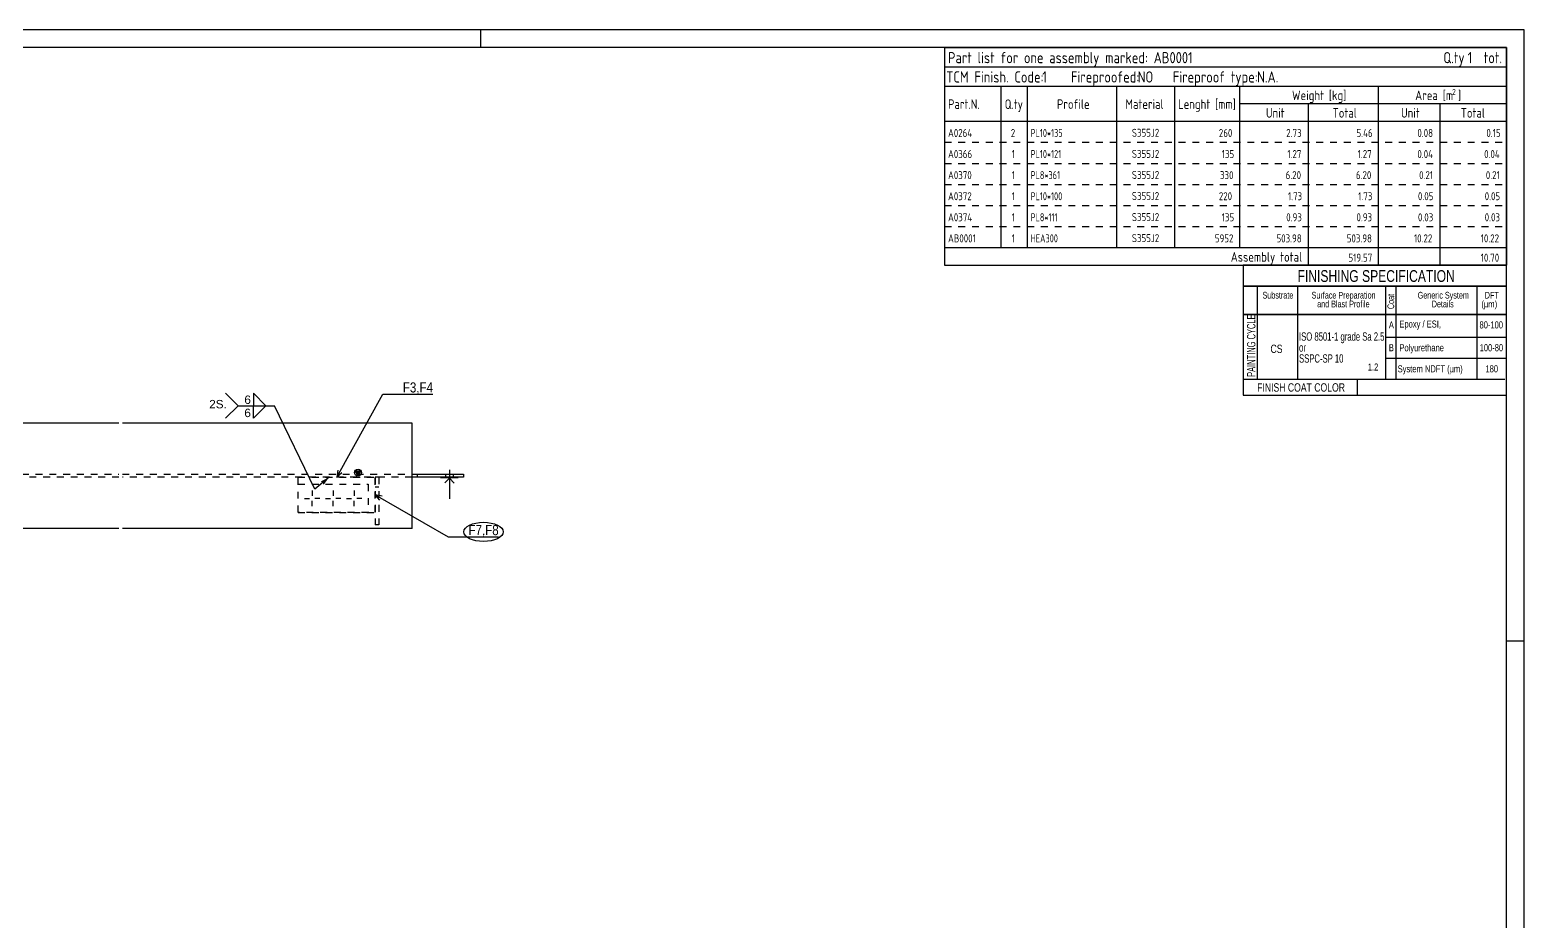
# Model space of a CAD drawing. Header units: millimetres. Extents: x -229 to 612, y -264 to 330.
# Drawn here: x 186.1 to 611.5, y 76.6 to 330.3 of the extents above; entities that cross this region are included whole.
import ezdxf

# ---------------------------------------------------------------- set-up
doc = ezdxf.new("R2010")
doc.units = ezdxf.units.MM
doc.linetypes.add('DXK_LINE_DOT2', pattern=[3.9198, 1.9599, -1.9599])
doc.layers.add('WELD_LABELS', color=5, linetype='Continuous')
doc.styles.add('Arial', font='arial.ttf', dxfattribs={"height": 0.2})
doc.styles.add('Arial Narrow', font='ARIALN.TTF', dxfattribs={"height": 0.2})
doc.styles.add('GOST type A', font='', dxfattribs={"height": 0.2})
doc.styles.add('GOST type A Bold', font='', dxfattribs={"height": 0.2})
doc.styles.get('GOST type A').set_extended_font_data('GOST type A')
doc.styles.get('GOST type A Bold').set_extended_font_data('GOST type A', bold=True)

# ---------------------------------------------------------------- blocks, each defined once
blk = doc.blocks.new('Unknown-43779754-1177')
at = {"color": 5, "linetype": 'Continuous'}
for p, q in [((611.5, 330.35), (-229.5, 330.35)), ((611.5, -263.65), (611.5, 330.35)), ((606.5, 325.35), (-224.5, 325.35)), ((606.5, -258.65), (606.5, 325.35))]:
    blk.add_line(p, q, dxfattribs=at)
at = {"color": 7, "linetype": 'Continuous'}
for p, q in [((314.5, 325.35), (314.5, 330.35)), ((611.5, 156.35), (606.5, 156.35))]:
    blk.add_line(p, q, dxfattribs=at)
blk = doc.blocks.new('Surfacing-43779754-1280 - 1225')
at = {"color": 246, "linetype": 'DXK_LINE_DOT2'}
for p, q in [((262.46, 192.97), (262.46, 200.97)), ((262.46, 200.97), (282.46, 200.97)), ((282.46, 200.97), (282.46, 192.97)), ((282.46, 192.97), (262.46, 192.97))]:
    blk.add_line(p, q, dxfattribs=at)
blk = doc.blocks.new('Surfacing-43779754-1231 - 1225')
at = {"color": 7, "linetype": 'Continuous'}
for p, q in [((303.03, 202.97), (303.03, 202.92)), ((303.03, 202.92), (308.03, 202.92)), ((308.03, 202.97), (308.03, 202.92))]:
    blk.add_line(p, q, dxfattribs=at)
at = {"color": 246, "linetype": 'DXK_LINE_DOT2'}
blk.add_line((303.03, 202.97), (308.03, 202.97), dxfattribs=at)
blk = doc.blocks.new('Part-43779754-1616 - 1225')
at = {"color": 7, "linetype": 'DXK_LINE_DOT2'}
for p, q in [((262.46, 192.97), (262.46, 202.97)), ((262.46, 202.97), (284.46, 202.97)), ((284.46, 192.97), (284.46, 202.97)), ((262.46, 192.97), (284.46, 192.97))]:
    blk.add_line(p, q, dxfattribs=at)
blk = doc.blocks.new('Bolt-43779754-1242 - 1225')
at = {"color": 3, "linetype": 'Continuous'}
for p, q in [((305.53, 205.07), (305.53, 196.82)), ((305.53, 205.07), (305.53, 196.82)), ((304.43, 203.82), (304.43, 202.97)), ((304.43, 203.82), (304.43, 202.97)), ((306.63, 203.82), (306.63, 202.97)), ((306.63, 203.82), (306.63, 202.97))]:
    blk.add_line(p, q, dxfattribs=at)
blk = doc.blocks.new('Surfacing-43779754-1236 - 1225')
at = {"color": 7, "linetype": 'Continuous'}
for p, q in [((303.03, 202.97), (303.03, 202.92)), ((303.03, 202.92), (308.03, 202.92)), ((308.03, 202.97), (308.03, 202.92))]:
    blk.add_line(p, q, dxfattribs=at)
at = {"color": 246, "linetype": 'DXK_LINE_DOT2'}
blk.add_line((303.03, 202.97), (308.03, 202.97), dxfattribs=at)
blk = doc.blocks.new('Part-43779754-1623 - 1225')
at = {"color": 7, "linetype": 'DXK_LINE_DOT2'}
for p, q in [((285.46, 202.97), (284.46, 202.97)), ((284.46, 202.97), (284.46, 189.47)), ((285.46, 200.17), (284.46, 200.17)), ((285.46, 202.97), (285.46, 189.47)), ((285.46, 189.47), (284.46, 189.47))]:
    blk.add_line(p, q, dxfattribs=at)
blk = doc.blocks.new('Part-43779754-1258 - 1225')
at = {"linetype": 'Continuous'}
blk.add_hatch(color=2, dxfattribs=at).paths.add_polyline_path([(279.53, 203.4), (278.73, 204.8), (280.33, 204.8)])
at = {"color": 2, "linetype": 'Continuous'}
for p, q in [((19.23, 188.4), (19.23, 218.4)), ((69.16, 218.4), (19.23, 218.4)), ((211.46, 218.4), (70.16, 218.4)), ((294.96, 218.4), (212.46, 218.4)), ((294.96, 188.4), (294.96, 218.4)), ((279.53, 203.4), (278.73, 204.8)), ((278.73, 204.8), (280.33, 204.8)), ((280.33, 204.8), (279.53, 203.4)), ((4.66, 202.97), (4.66, 203.82)), ((17.73, 203.82), (4.66, 203.82)), ((19.16, 202.97), (4.66, 202.97)), ((8.66, 202.67), (7.36, 201.37)), ((8.66, 202.67), (10.06, 201.27)), ((19.16, 203.82), (17.73, 203.82)), ((17.73, 202.97), (17.73, 203.82)), ((19.23, 203.82), (19.16, 203.82)), ((19.23, 202.97), (19.16, 202.97)), ((294.96, 203.82), (309.53, 203.82)), ((309.53, 202.97), (294.96, 202.97)), ((296.46, 202.97), (296.46, 203.82)), ((305.53, 202.67), (304.23, 201.37)), ((305.53, 202.67), (306.93, 201.27)), ((309.53, 203.82), (309.53, 202.97)), ((69.16, 188.4), (19.23, 188.4)), ((211.46, 188.4), (70.16, 188.4)), ((294.96, 188.4), (212.46, 188.4))]:
    blk.add_line(p, q, dxfattribs=at)
at = {"color": 7, "linetype": 'DXK_LINE_DOT2'}
for p, q in [((19.16, 203.82), (18.2, 203.82)), ((19.23, 203.82), (69.16, 203.82)), ((69.16, 202.97), (19.23, 202.97)), ((70.16, 203.82), (211.46, 203.82)), ((211.46, 202.97), (70.16, 202.97)), ((212.46, 203.82), (294.96, 203.82)), ((294.96, 202.97), (212.46, 202.97))]:
    blk.add_line(p, q, dxfattribs=at)
at = {"color": 2, "linetype": 'Continuous'}
blk.add_circle((279.53, 204.3), 1, dxfattribs=at)
blk = doc.blocks.new('Bolt-43779754-1260 - 1225')
at = {"color": 3, "linetype": 'Continuous'}
for p, q in [((264.26, 196.97), (265.72, 196.97)), ((266.46, 199.17), (266.46, 197.71)), ((266.46, 194.77), (266.46, 196.24)), ((268.66, 196.97), (267.19, 196.97)), ((270.26, 196.97), (271.72, 196.97)), ((272.46, 199.17), (272.46, 197.71)), ((272.46, 194.77), (272.46, 196.24)), ((274.66, 196.97), (273.19, 196.97)), ((276.26, 196.97), (277.72, 196.97)), ((278.46, 199.17), (278.46, 197.71)), ((278.46, 194.77), (278.46, 196.24)), ((280.66, 196.97), (279.19, 196.97))]:
    blk.add_line(p, q, dxfattribs=at)
blk = doc.blocks.new('0_TCM_4503_AIVD_AD_PART_LIST-43779754-14250')
at = {"color": 174, "linetype": 'Continuous'}
for p, q in [((446.5, 325.35), (446.5, 304.35)), ((446.5, 304.35), (446.5, 298.35)), ((446.5, 298.35), (446.5, 292.35)), ((446.5, 292.35), (446.5, 286.35)), ((446.5, 286.35), (446.5, 280.35)), ((446.5, 280.35), (446.5, 274.35)), ((446.5, 274.35), (446.5, 268.35)), ((446.5, 268.35), (446.5, 263.35)), ((446.5, 263.35), (606.5, 263.35))]:
    blk.add_line(p, q, dxfattribs=at)
at = {"color": 7, "linetype": 'Continuous'}
for p, q in [((446.5, 325.35), (606.5, 325.35)), ((606.5, 325.35), (606.5, 304.35)), ((446.5, 319.85), (606.5, 319.85)), ((446.5, 314.35), (606.5, 314.35)), ((462.5, 314.35), (462.5, 304.35)), ((470, 314.35), (470, 304.35)), ((495.5, 314.35), (495.5, 304.35)), ((512, 314.35), (512, 304.35)), ((530.5, 314.35), (530.5, 304.35)), ((570, 314.35), (570, 304.35)), ((530.5, 309.35), (606.5, 309.35)), ((550, 309.35), (550, 304.35)), ((587.5, 309.35), (587.5, 304.35)), ((462.5, 304.35), (462.5, 298.35)), ((470, 304.35), (470, 298.35)), ((495.5, 304.35), (495.5, 298.35)), ((512, 304.35), (512, 298.35)), ((530.5, 304.35), (530.5, 298.35)), ((550, 304.35), (550, 298.35)), ((570, 304.35), (570, 298.35)), ((587.5, 304.35), (587.5, 298.35)), ((606.5, 304.35), (606.5, 298.35)), ((462.5, 298.35), (462.5, 292.35)), ((470, 298.35), (470, 292.35)), ((495.5, 298.35), (495.5, 292.35)), ((512, 298.35), (512, 292.35)), ((530.5, 298.35), (530.5, 292.35)), ((550, 298.35), (550, 292.35)), ((570, 298.35), (570, 292.35)), ((587.5, 298.35), (587.5, 292.35)), ((606.5, 298.35), (606.5, 292.35)), ((462.5, 292.35), (462.5, 286.35)), ((470, 292.35), (470, 286.35)), ((495.5, 292.35), (495.5, 286.35)), ((512, 292.35), (512, 286.35)), ((530.5, 292.35), (530.5, 286.35)), ((550, 292.35), (550, 286.35)), ((570, 292.35), (570, 286.35)), ((587.5, 292.35), (587.5, 286.35)), ((606.5, 292.35), (606.5, 286.35)), ((462.5, 286.35), (462.5, 280.35)), ((470, 286.35), (470, 280.35)), ((495.5, 286.35), (495.5, 280.35)), ((512, 286.35), (512, 280.35)), ((530.5, 286.35), (530.5, 280.35)), ((550, 286.35), (550, 280.35)), ((570, 286.35), (570, 280.35)), ((587.5, 286.35), (587.5, 280.35)), ((606.5, 286.35), (606.5, 280.35)), ((462.5, 280.35), (462.5, 274.35)), ((470, 280.35), (470, 274.35)), ((495.5, 280.35), (495.5, 274.35)), ((512, 280.35), (512, 274.35)), ((530.5, 280.35), (530.5, 274.35)), ((550, 280.35), (550, 274.35)), ((570, 280.35), (570, 274.35)), ((587.5, 280.35), (587.5, 274.35)), ((606.5, 280.35), (606.5, 274.35)), ((462.5, 274.35), (462.5, 268.35)), ((470, 274.35), (470, 268.35)), ((495.5, 274.35), (495.5, 268.35)), ((512, 274.35), (512, 268.35)), ((530.5, 274.35), (530.5, 268.35)), ((550, 274.35), (550, 268.35)), ((570, 274.35), (570, 268.35)), ((587.5, 274.35), (587.5, 268.35)), ((606.5, 274.35), (606.5, 268.35)), ((550, 268.35), (550, 263.35)), ((570, 268.35), (570, 263.35)), ((587.5, 268.35), (587.5, 263.35)), ((606.5, 268.35), (606.5, 263.35))]:
    blk.add_line(p, q, dxfattribs=at)
at = {"color": 4, "linetype": 'Continuous'}
for p, q in [((446.5, 304.35), (606.5, 304.35)), ((446.5, 268.35), (606.5, 268.35))]:
    blk.add_line(p, q, dxfattribs=at)
at = {"color": 7, "linetype": 'DXK_LINE_DOT2'}
for p, q in [((446.5, 298.35), (606.5, 298.35)), ((446.5, 292.35), (606.5, 292.35)), ((446.5, 286.35), (606.5, 286.35)), ((446.5, 280.35), (606.5, 280.35)), ((446.5, 274.35), (606.5, 274.35)), ((446.5, 268.35), (606.5, 268.35))]:
    blk.add_line(p, q, dxfattribs=at)
at = {"color": 7, "linetype": 'Continuous'}
for s, height, style, p in [('Part list for one assembly marked: AB0001', 3.1901, 'GOST type A', (447.5, 320.85)), ('Q.ty', 3.19, 'GOST type A', (588.5, 320.85)), ('tot.', 3.19, 'GOST type A', (600, 320.85)), ('TCM Finish. Code:', 3.1901, 'GOST type A', (447, 315.35)), ('1', 3.19, 'GOST type A Bold', (474.35, 315.35)), ('Fireproofed:', 3.1901, 'GOST type A', (482.5, 315.35)), ('NO', 3.19, 'GOST type A Bold', (501.5, 315.35)), ('Fireproof type:', 3.1901, 'GOST type A', (511.5, 315.35)), ('N.A.', 3.19, 'GOST type A Bold', (535.5, 315.35)), ('Part.N.', 2.734, 'GOST type A', (447.5, 307.85)), ('Q.ty', 2.734, 'GOST type A', (463.64, 307.83)), ('Profile', 2.734, 'GOST type A', (478.51, 307.85)), ('Material', 2.734, 'GOST type A', (498, 307.85)), ('Lenght [mm]', 2.7344, 'GOST type A', (513, 307.85)), ('Weight [kg]', 2.7344, 'GOST type A', (545.41, 310.35)), ('Area [m ]', 2.734, 'GOST type A', (580.5, 310.35)), ('2', 1.64, 'GOST type A', (590.98, 311.85)), ('Unit', 2.734, 'GOST type A', (538, 305.35)), ('Total', 2.734, 'GOST type A', (557, 305.35)), ('Unit', 2.734, 'GOST type A', (576.46, 305.35)), ('Total', 2.734, 'GOST type A', (593.48, 305.35)), ('A0264', 2.279, 'GOST type A', (447.5, 299.85)), ('2', 2.28, 'GOST type A', (465.38, 299.85)), ('S355J2', 2.279, 'GOST type A', (499.84, 299.91)), ('260', 2.279, 'GOST type A', (524.6, 299.85)), ('2.73', 2.279, 'GOST type A', (543.78, 299.85)), ('5.46', 2.279, 'GOST type A', (563.78, 299.85)), ('0.08', 2.279, 'GOST type A', (581.12, 299.85)), ('1.27', 2.279, 'GOST type A', (564.1, 293.85)), ('6.20', 2.279, 'GOST type A', (563.62, 287.85)), ('1.73', 2.279, 'GOST type A', (564.26, 281.85)), ('0.93', 2.279, 'GOST type A', (563.78, 275.85)), ('503.98', 2.279, 'GOST type A', (561.01, 269.85)), ('Assembly total', 2.7344, 'GOST type A', (528, 264.35)), ('10.70', 2.279, 'GOST type A', (599.14, 264.35))]:
    blk.add_text(s, height=height, dxfattribs=dict(at, style=style)).set_placement(p)
at = {"color": 7, "style": 'GOST type A'}
blk.add_text('1', height=3.19, dxfattribs=at).set_placement((595.44, 320.85))
at = {"color": 7, "linetype": 'Continuous', "style": 'GOST type A', "width": 0.9}
blk.add_text('PL10*135', height=2.279, dxfattribs=at).set_placement((471, 299.85))
at = {"color": 7, "linetype": 'DXK_LINE_DOT2', "style": 'GOST type A'}
for s, height, p in [('0.15', 2.279, (600.76, 299.85)), ('A0366', 2.279, (447.5, 293.85)), ('1', 2.28, (465.62, 293.85)), ('S355J2', 2.279, (499.84, 293.91)), ('135', 2.279, (525.41, 293.85)), ('1.27', 2.279, (544.1, 293.85)), ('0.04', 2.279, (581.12, 293.85)), ('0.04', 2.279, (600.12, 293.85)), ('A0370', 2.279, (447.5, 287.85)), ('1', 2.28, (465.62, 287.85)), ('S355J2', 2.279, (499.84, 287.91)), ('330', 2.279, (524.92, 287.85)), ('6.20', 2.279, (543.62, 287.85)), ('0.21', 2.279, (581.61, 287.85)), ('0.21', 2.279, (600.6, 287.85)), ('A0372', 2.279, (447.5, 281.85)), ('1', 2.28, (465.62, 281.85)), ('S355J2', 2.279, (499.84, 281.91)), ('220', 2.279, (524.6, 281.85)), ('1.73', 2.279, (544.26, 281.85)), ('0.05', 2.279, (581.28, 281.85)), ('0.05', 2.279, (600.28, 281.85)), ('A0374', 2.279, (447.5, 275.85)), ('1', 2.28, (465.62, 275.85)), ('S355J2', 2.279, (499.84, 275.91)), ('135', 2.279, (525.41, 275.85)), ('0.93', 2.279, (543.78, 275.85)), ('0.03', 2.279, (581.28, 275.85)), ('0.03', 2.279, (600.28, 275.85)), ('AB0001', 2.279, (447.5, 269.85)), ('1', 2.28, (465.62, 269.85)), ('S355J2', 2.279, (499.84, 269.91)), ('5952', 2.279, (523.46, 269.85)), ('503.98', 2.279, (541.01, 269.85)), ('10.22', 2.279, (580.14, 269.85)), ('10.22', 2.279, (599.14, 269.85)), ('519.57', 2.279, (561.5, 264.35))]:
    blk.add_text(s, height=height, dxfattribs=at).set_placement(p)
at = {"color": 7, "linetype": 'DXK_LINE_DOT2', "style": 'GOST type A', "width": 0.9}
for s, p in [('PL10*121', (471, 293.85)), ('PL8*361', (471, 287.85)), ('PL10*100', (471, 281.85)), ('PL8*111', (471, 275.85)), ('HEA300', (471, 269.85))]:
    blk.add_text(s, height=2.279, dxfattribs=at).set_placement(p)
blk = doc.blocks.new('0_TCM_4503_AIVD_AD_PAINTING_SYSTEM-43779754-14251')
at = {"color": 7, "linetype": 'Continuous'}
for p, q in [((606.5, 263.35), (531.5, 263.35)), ((531.5, 263.35), (531.5, 257.35)), ((606.5, 257.35), (606.5, 263.35)), ((531.5, 257.35), (606.5, 257.35)), ((606.5, 257.35), (531.5, 257.35)), ((531.5, 257.35), (531.5, 249.35)), ((535.5, 257.35), (535.5, 249.35)), ((547, 257.35), (547, 249.35)), ((572, 257.35), (572, 249.35)), ((575, 257.35), (575, 249.35)), ((598, 257.35), (598, 249.35)), ((606.5, 249.35), (606.5, 257.35)), ((531.5, 249.35), (606.5, 249.35)), ((606.5, 249.35), (531.5, 249.35)), ((531.5, 249.35), (531.5, 226.35)), ((535.5, 249.35), (535.5, 230.85)), ((547, 249.35), (547, 230.85)), ((572, 249.35), (572, 230.85)), ((575, 249.35), (575, 230.85)), ((598, 249.35), (598, 230.85)), ((606.5, 226.35), (606.5, 249.35)), ((572, 242.85), (606.5, 242.85)), ((572, 236.85), (606.5, 236.85)), ((606, 230.85), (531.5, 230.85)), ((564, 230.85), (564, 226.35)), ((531.5, 226.35), (606.5, 226.35))]:
    blk.add_line(p, q, dxfattribs=at)
at = {"color": 7, "style": 'Arial Narrow', "width": 0.9}
blk.add_text('FINISHING SPECIFICATION', height=3.3405, dxfattribs=at).set_placement((547, 258.6))
at = {"color": 7, "linetype": 'Continuous', "style": 'Arial Narrow'}
for s, height, width, p in [('Substrate', 1.909, 0.9, (537.03, 253.85)), ('Surface Preparation', 1.9089, 0.9, (551, 253.85)), ('Generic System', 1.9089, 0.9, (581.21, 253.85)), ('DFT', 1.909, 0.9, (600.29, 253.85)), ('and Blast Profile', 1.9089, 0.9, (552.59, 251.35)), ('Details', 1.909, 0.9, (585.21, 251.35)), ('A', 2, 0.9, (573, 245.35)), ('Epoxy / ESI,', 2.0043, 0.9, (576, 245.6)), ('80-100', 2.004, 0.9, (598.8, 245.35)), ('ISO 8501-1 grade Sa 2.5^M', 2.3861, 0.8, (547.43, 241.85)), ('CS', 2.386, 0.9, (539.31, 238.35)), ('or ^M', 2.386, 0.8, (547.43, 238.72)), ('B', 2, 0.9, (573, 238.85)), ('Polyurethane', 2.0043, 0.9, (576, 238.85)), ('100-80', 2.004, 0.9, (598.84, 238.85)), ('SSPC-SP 10', 2.386, 0.8, (547.43, 235.6)), ('1.2', 2.004, 0.9, (567, 233.35)), ('System NDFT (µm)', 2.0043, 0.9, (575.5, 232.85)), ('180', 2.004, 0.9, (600.5, 232.85)), ('FINISH COAT COLOR', 2.3861, 0.9, (535.5, 227.35))]:
    blk.add_text(s, height=height, dxfattribs=dict(at, width=width)).set_placement(p)
for s, height, width, p in [('Coat', 1.909, 0.9, (574.5, 250.85)), ('PAINTING CYCLE', 2.3861, 0.75, (535, 231.55))]:
    blk.add_text(s, height=height, rotation=90, dxfattribs=dict(at, width=width)).set_placement(p)
blk.add_text('(µm)', height=1.909, dxfattribs=at).set_placement((599.35, 251.35))
blk = doc.blocks.new('WeldMark-43779754-9317 - 1225')
at = {"linetype": 'Continuous'}
blk.add_hatch(color=3, dxfattribs=at).paths.add_polyline_path([(268.98, 201.83), (271.29, 202.97), (269.79, 200.88)])
at = {"color": 3, "linetype": 'Continuous'}
for p, q in [((267.26, 199.55), (255.78, 223.35)), ((271.29, 202.97), (267.26, 199.55))]:
    blk.add_line(p, q, dxfattribs=at)
at = {"color": 0}
blk.add_wipeout([(249.23, 223.65), (249.23, 226.55), (246.97, 226.55), (246.97, 223.65)], dxfattribs=at)
at = {"color": 3, "linetype": 'Continuous'}
for p, q in [((253.31, 223.35), (249.74, 226.92)), ((249.74, 226.92), (249.74, 223.35)), ((249.74, 223.35), (253.31, 223.35))]:
    blk.add_line(p, q, dxfattribs=at)
at = {"color": 0, "linetype": 'Continuous'}
blk.add_wipeout([(249.23, 219.9), (249.23, 222.8), (246.97, 222.8), (246.97, 219.9)], dxfattribs=at)
at = {"color": 3, "linetype": 'Continuous'}
for p, q in [((245.42, 223.35), (241.85, 226.92)), ((245.42, 223.35), (241.85, 219.78)), ((245.42, 223.35), (255.78, 223.35)), ((249.74, 223.35), (253.31, 223.35)), ((253.31, 223.35), (249.74, 219.78)), ((249.74, 219.78), (249.74, 223.35))]:
    blk.add_line(p, q, dxfattribs=at)
at = {"color": 3, "style": 'Arial'}
blk.add_text('6', height=2.39, dxfattribs=at).set_placement((247.17, 223.85))
at = {"color": 3, "linetype": 'Continuous', "style": 'Arial'}
blk.add_text('6', height=2.39, dxfattribs=at).set_placement((247.17, 220.1))
at = {"color": 0, "linetype": 'Continuous'}
blk.add_wipeout([(242.17, 222.6), (242.17, 225.1), (237.17, 225.1), (237.17, 222.6)], dxfattribs=at)
at = {"color": 3, "linetype": 'Continuous', "style": 'Arial'}
blk.add_text('2S.', height=2.388, dxfattribs=at).set_placement((237.17, 222.6))

msp = doc.modelspace()

# ---------------------------------------------------------------- linework, layer by layer
at = {"layer": 'WELD_LABELS', "color": 5}
for p, q in [((273.46, 202.97), (286.55, 226.59)), ((286.55, 226.59), (300.87, 226.59)), ((273.77, 204.95), (273.46, 202.97)), ((274.97, 204.28), (273.46, 202.97)), ((286.43, 197.63), (284.46, 197.97)), ((285.74, 196.44), (284.46, 197.97)), ((284.46, 197.97), (305.24, 185.97)), ((305.24, 185.97), (319.57, 185.97))]:
    msp.add_line(p, q, dxfattribs=at)
at = {"layer": 'WELD_LABELS', "color": 1}
msp.add_ellipse((315.27, 187.41), major_axis=(5.6, 0), ratio=0.488155, dxfattribs=at)

# ---------------------------------------------------------------- block references
for name in ['Unknown-43779754-1177', '0_TCM_4503_AIVD_AD_PART_LIST-43779754-14250', '0_TCM_4503_AIVD_AD_PAINTING_SYSTEM-43779754-14251', 'Part-43779754-1258 - 1225', 'Bolt-43779754-1242 - 1225', 'Part-43779754-1616 - 1225', 'Surfacing-43779754-1280 - 1225', 'Part-43779754-1623 - 1225', 'Surfacing-43779754-1231 - 1225', 'Surfacing-43779754-1236 - 1225', 'Bolt-43779754-1260 - 1225']:
    msp.add_blockref(name, (0, 0))

# ---------------------------------------------------------------- texts
at = {"layer": 'WELD_LABELS', "color": 5, "lineweight": 30, "char_height": 2.865, "attachment_point": 9, "style": 'Arial Narrow'}
for s, insert in [('F3,F4', (300.87, 226.59)), ('F7,F8', (319.57, 185.97))]:
    msp.add_mtext(s, dxfattribs=dict(at, insert=insert))

# ---------------------------------------------------------------- next in the draw order: block references
msp.add_blockref('WeldMark-43779754-9317 - 1225', (0, 0))

doc.saveas('drawing.dxf')
